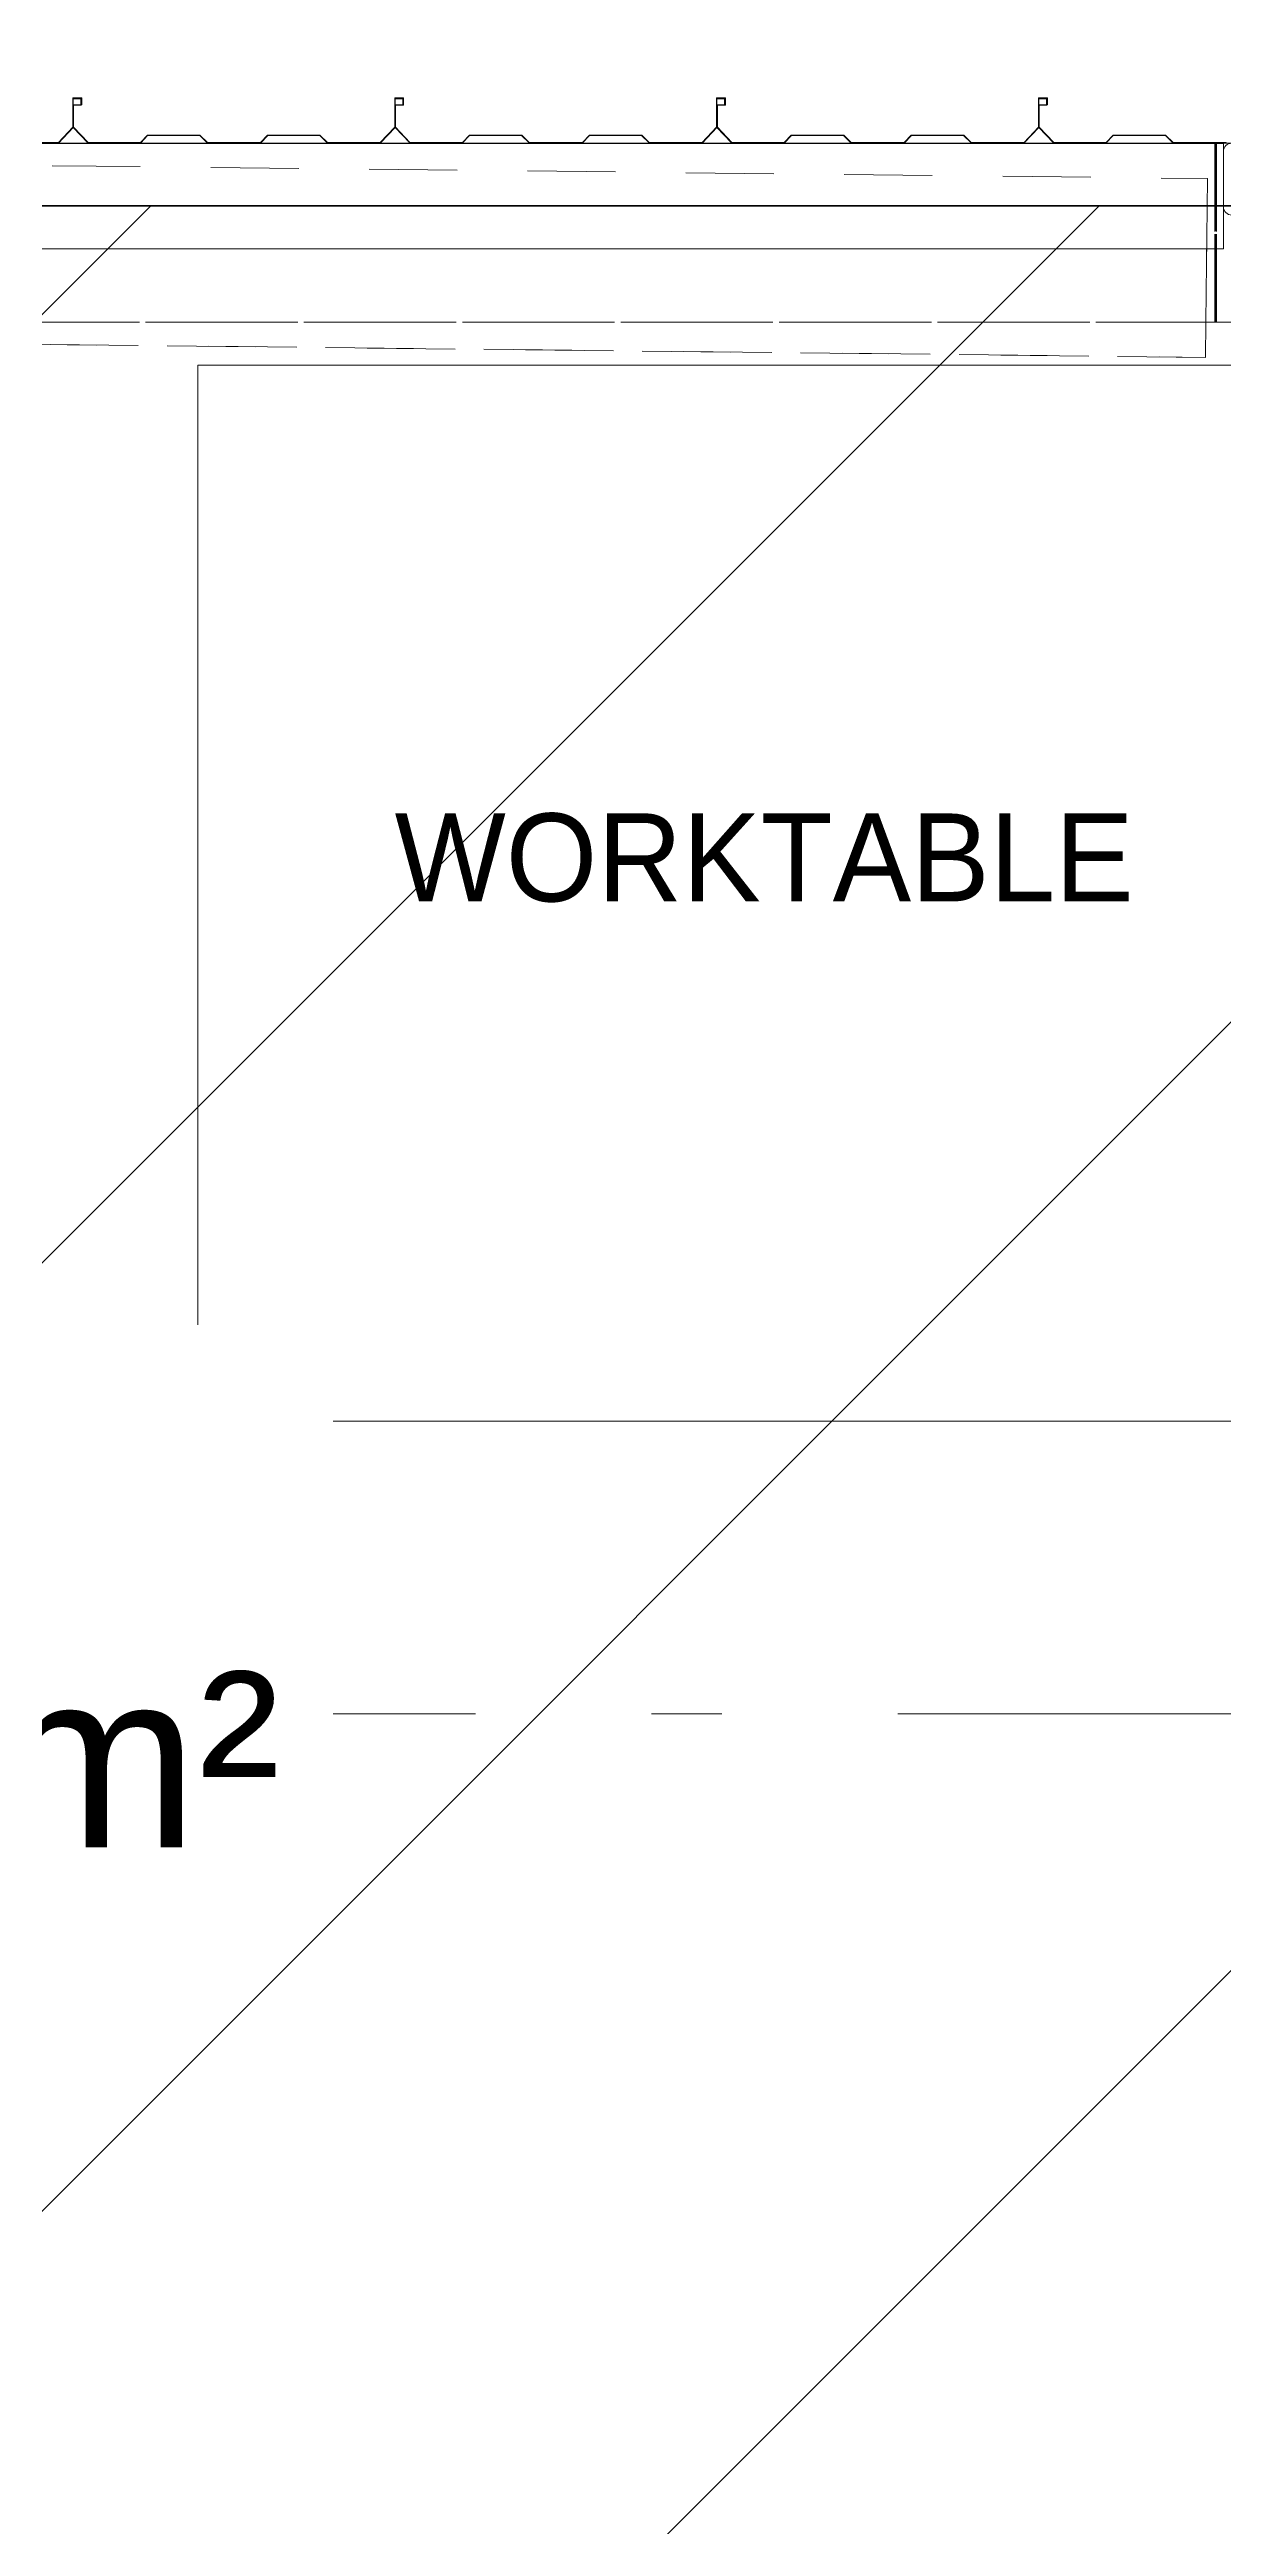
# Model space of a CAD drawing. Header units: metres. Extents: x 1.9 to 30.6, y -0.8 to 18.8.
# Drawn here: x 19.897 to 21.565, y 12.704 to 16.222 of the extents above; entities that cross this region are included whole.
import ezdxf

# ---------------------------------------------------------------- set-up
doc = ezdxf.new("R2010")
doc.units = ezdxf.units.M
doc.linetypes.add('Dash dot', pattern=[1.05, 0.5, -0.25, 0.05, -0.25])
doc.linetypes.add('Hidden', pattern=[0.2, 0.125, -0.075])
for name, color, linetype, lineweight in [('1', 7, 'Continuous', 18), ('A LARGUEROS', 7, 'Continuous', 9), ('A-CORTES', 7, 'Continuous', 18), ('A-MOBILIARIO', 7, 'Continuous', 18), ('A-MURO', 7, 'Continuous', 25), ('A-PISO', 7, 'Continuous', 18), ('A-TEXTOS', 7, 'Continuous', 18), ('G-IMPT', 7, 'Continuous', 18), ('GMI-COLUMNAS', 7, 'Continuous', 18)]:
    doc.layers.add(name, color=color, linetype=linetype, lineweight=lineweight)
for name, color, linetype in [('ATR-ACHURADO', 9, 'Continuous'), ('ATR-AREAS', 1, 'Continuous'), ('ATR-TEXTO', 1, 'Continuous')]:
    doc.layers.add(name, color=color, linetype=linetype)
doc.styles.add('Arial', font='arial.ttf', dxfattribs={"height": 2e-05})
doc.styles.add('Nirmala UI Semilight_6', font='', dxfattribs={"height": 0.125})
doc.styles.get('Nirmala UI Semilight_6').set_extended_font_data('Nirmala UI Semilight')
doc.dimstyles.get("Standard").update_dxf_attribs({"dimtxt": 2.5, "dimasz": 2.5, "dimexe": 1.25, "dimexo": 0.625, "dimtad": 1, "dimtxsty": 'Standard', "dimcen": 2.5, "dimazin": 3, "dimtfac": 1, "dimtmove": 0, "dimatfit": 3})

# ---------------------------------------------------------------- blocks, each defined once
blk = doc.blocks.new('MontenC-Calibre14-GMI 1 - MONTEN _C_ 10_ CAL14 CON CLIPS A COLUMNA-1601976-N_P_T_')
at = {"layer": 'A LARGUEROS', "linetype": 'Hidden', "lineweight": 5}
for p, q in [((-4.2891, 0.127), (-4.2867, 0.127)), ((-4.2867, 0.127), (-4.2891, 0.127)), ((-4.2891, -0.127), (-4.2891, 0.1268)), ((-4.2891, 0.1268), (-4.2891, -0.127)), ((-4.2867, 0.127), (-4.2742, 0.127)), ((-4.2742, 0.127), (-4.2867, 0.127)), ((-4.2742, 0.127), (0.0658, 0.127)), ((0.0658, 0.127), (-4.2742, 0.127)), ((0.0658, 0.1268), (0.0658, 0.0253)), ((0.0658, 0.0253), (0.0658, 0.1268)), ((0.0658, 0.0253), (0.0658, -0.127)), ((0.0658, -0.127), (0.0658, 0.0253)), ((-4.2877, -0.127), (-4.2891, -0.127)), ((-4.2877, -0.127), (-4.2891, -0.127)), ((-4.2867, -0.127), (-4.2877, -0.127)), ((-4.2867, -0.127), (-4.2877, -0.127)), ((0.0658, -0.127), (-4.2867, -0.127)), ((0.0658, -0.127), (-4.2867, -0.127))]:
    blk.add_line(p, q, dxfattribs=at)
blk = doc.blocks.new('MontenC-Calibre14-GMI 1 - MONTEN _C_ 10_ CAL14 CON CLIPS A COLUMNA-V14-N_P_T_')
at = {"layer": 'A LARGUEROS', "linetype": 'Hidden', "lineweight": 5}
for p, q in [((-4.2891, 0.127), (-4.2877, 0.127)), ((-4.2891, -0.127), (-4.2891, 0.127)), ((-4.2877, 0.127), (-4.2891, 0.127)), ((-4.2891, 0.127), (-4.2891, -0.127)), ((-4.2877, 0.127), (-4.2867, 0.127)), ((-4.2867, 0.127), (-4.2877, 0.127)), ((-4.2867, 0.127), (-4.2742, 0.127)), ((-4.2742, 0.127), (-4.2867, 0.127)), ((-4.2742, 0.127), (0.0658, 0.127)), ((0.0658, 0.127), (-4.2742, 0.127)), ((0.0658, 0.127), (0.0658, 0.0255)), ((0.0658, 0.0255), (0.0658, 0.127)), ((0.0658, 0.0255), (0.0658, -0.1268)), ((0.0658, -0.1268), (0.0658, 0.0255)), ((-4.2877, -0.127), (-4.2891, -0.127)), ((-4.2877, -0.127), (-4.2891, -0.127)), ((0.0658, -0.127), (-4.2877, -0.127)), ((0.0658, -0.127), (-4.2877, -0.127))]:
    blk.add_line(p, q, dxfattribs=at)
blk = doc.blocks.new('MontenC-Calibre14-GMI 1 - MONTEN _C_ 10_ CAL14 CON CLIPS A COLUMNA-1602256-N_P_T_')
at = {"layer": 'A LARGUEROS', "linetype": 'Hidden', "lineweight": 5}
for p, q in [((-2.2475, 0.127), (-2.2465, 0.127)), ((-2.2475, -0.127), (-2.2475, 0.127)), ((-2.2465, 0.127), (-2.2475, 0.127)), ((-2.2475, 0.127), (-2.2475, -0.127)), ((-2.2465, 0.127), (-2.2339, 0.127)), ((-2.2339, 0.127), (-2.2465, 0.127)), ((-2.2339, 0.127), (2.106, 0.127)), ((2.106, 0.127), (-2.2339, 0.127)), ((2.106, 0.127), (2.106, 0.0255)), ((2.106, 0.0255), (2.106, 0.127)), ((2.106, 0.0255), (2.106, -0.1268)), ((2.106, -0.1268), (2.106, 0.0255)), ((2.106, -0.127), (-2.2475, -0.127)), ((2.106, -0.127), (-2.2475, -0.127))]:
    blk.add_line(p, q, dxfattribs=at)
blk = doc.blocks.new('MontenC-Calibre14-GMI 1 - MONTEN _C_ 10_ CAL14 CON CLIPS A COLUMNA-1602291-N_P_T_')
at = {"layer": 'A LARGUEROS', "linetype": 'Hidden', "lineweight": 5}
for p, q in [((-2.2244, 0.127), (-2.2118, 0.127)), ((-2.2118, 0.127), (-2.2244, 0.127)), ((-2.2244, -0.127), (-2.2244, 0.1268)), ((-2.2244, 0.1268), (-2.2244, -0.127)), ((-2.2118, 0.127), (2.1281, 0.127)), ((2.1281, 0.127), (-2.2118, 0.127)), ((2.1281, 0.1268), (2.1281, 0.0253)), ((2.1281, 0.0253), (2.1281, 0.1268)), ((2.1281, 0.0253), (2.1281, -0.127)), ((2.1281, -0.127), (2.1281, 0.0253)), ((2.1281, -0.127), (-2.2244, -0.127)), ((2.1281, -0.127), (-2.2244, -0.127))]:
    blk.add_line(p, q, dxfattribs=at)
blk = doc.blocks.new('MontenC-Calibre14-GMI 1 - MONTEN _C_ 10_ CAL14 CON CLIPS A COLUMNA-1602365-N_P_T_')
at = {"layer": 'A LARGUEROS', "linetype": 'Hidden', "lineweight": 5}
for p, q in [((-2.2103, 0.127), (2.1305, 0.127)), ((-2.2103, 0.0768), (-2.2103, 0.127)), ((2.1305, 0.127), (-2.2103, 0.127)), ((-2.2103, 0.127), (-2.2103, 0.0768)), ((2.1305, 0.127), (2.1305, 0.0236)), ((2.1305, 0.0236), (2.1305, 0.127)), ((-2.2103, -0.127), (-2.2103, 0.0768)), ((-2.2103, 0.0768), (-2.2103, -0.127)), ((2.1305, 0.0236), (2.1305, -0.127)), ((2.1305, -0.127), (2.1305, 0.0236)), ((2.1305, -0.127), (-2.2103, -0.127)), ((2.1305, -0.127), (-2.2103, -0.127))]:
    blk.add_line(p, q, dxfattribs=at)
blk = doc.blocks.new('MontenC-Calibre14-GMI 1 - MONTEN _C_ 10_ CAL14 CON CLIPS A COLUMNA-1582845-N_P_T_')
at = {"layer": 'A LARGUEROS', "linetype": 'Hidden', "lineweight": 5}
for p, q in [((-8.6208, 0.127), (1.0881, 0.127)), ((1.0881, 0.127), (-8.6208, 0.127)), ((1.0881, -0.127), (-8.6208, -0.127)), ((1.0881, -0.127), (-8.6208, -0.127))]:
    blk.add_line(p, q, dxfattribs=at)
blk = doc.blocks.new('MontenC-Calibre14-GMI 1 - MONTEN _C_ 10_ CAL14 CON CLIPS A COLUMNA-1582771-N_P_T_')
at = {"layer": 'A LARGUEROS', "linetype": 'Hidden', "lineweight": 5}
for p, q in [((-2.0775, 0.127), (7.6314, 0.127)), ((7.6314, 0.127), (-2.0775, 0.127)), ((7.6314, -0.127), (-2.0775, -0.127)), ((7.6314, -0.127), (-2.0775, -0.127))]:
    blk.add_line(p, q, dxfattribs=at)
blk = doc.blocks.new('Mesa de café 1 - 1500 x 1500 mm-1602804-N_P_T_')
at = {"layer": 'A-MOBILIARIO', "color": 9, "lineweight": 20, "true_color": 0xc0c0c0}
for p, q in [((-1.0991, 0.3894), (0.4009, 0.3894)), ((-1.0991, -1.1106), (-1.0991, 0.3894)), ((0.4009, 0.3894), (0.4009, -1.1106)), ((0.4009, -1.1106), (-1.0991, -1.1106))]:
    blk.add_line(p, q, dxfattribs=at)
blk = doc.blocks.new('Lamina_Laminación_KR18 - Lamina_Laminación_KR18-V35-N_P_T_')
at = {"layer": 'G-IMPT', "color": 3, "true_color": 0x00ff00, "insert": (-0.1592, -0.0244), "char_height": 0.00002, "width": 0.0000837, "attachment_point": 2, "line_spacing_factor": 0.941778, "style": 'Arial'}
blk.add_mtext('45,72', dxfattribs=at)
at = {"layer": 'G-IMPT', "color": 3, "true_color": 0x00ff00, "insert": (-0.1589, -0.0245), "char_height": 0.00002, "width": 0.0000465, "attachment_point": 2, "rotation": 90, "line_spacing_factor": 0.941778, "style": 'Arial'}
blk.add_mtext('6,4', dxfattribs=at)
blk = doc.blocks.new('Lamina_Laminación_KR18 - Lamina_Laminación_KR18-V36-N_P_T_')
at = {"layer": 'G-IMPT', "color": 3, "true_color": 0x00ff00, "insert": (-0.1592, -0.0244), "char_height": 0.00002, "width": 0.0000837, "attachment_point": 2, "line_spacing_factor": 0.941778, "style": 'Arial'}
blk.add_mtext('45,72', dxfattribs=at)
at = {"layer": 'G-IMPT', "color": 3, "true_color": 0x00ff00, "insert": (-0.1589, -0.0245), "char_height": 0.00002, "width": 0.0000465, "attachment_point": 2, "rotation": 90, "line_spacing_factor": 0.941778, "style": 'Arial'}
blk.add_mtext('6,4', dxfattribs=at)
blk = doc.blocks.new('Lamina_Laminación_KR18 - Lamina_Laminación_KR18-V37-N_P_T_')
at = {"layer": 'G-IMPT', "color": 3, "true_color": 0x00ff00, "insert": (-0.1592, -0.0244), "char_height": 0.00002, "width": 0.0000837, "attachment_point": 2, "line_spacing_factor": 0.941778, "style": 'Arial'}
blk.add_mtext('45,72', dxfattribs=at)
at = {"layer": 'G-IMPT', "color": 3, "true_color": 0x00ff00, "insert": (-0.1589, -0.0245), "char_height": 0.00002, "width": 0.0000465, "attachment_point": 2, "rotation": 90, "line_spacing_factor": 0.941778, "style": 'Arial'}
blk.add_mtext('6,4', dxfattribs=at)
blk = doc.blocks.new('Lamina_Laminación_KR18 - Lamina_Laminación_KR18-V38-N_P_T_')
at = {"layer": 'G-IMPT', "color": 3, "true_color": 0x00ff00, "insert": (-0.1592, -0.0244), "char_height": 0.00002, "width": 0.0000837, "attachment_point": 2, "line_spacing_factor": 0.941778, "style": 'Arial'}
blk.add_mtext('45,72', dxfattribs=at)
at = {"layer": 'G-IMPT', "color": 3, "true_color": 0x00ff00, "insert": (-0.1589, -0.0245), "char_height": 0.00002, "width": 0.0000465, "attachment_point": 2, "rotation": 90, "line_spacing_factor": 0.941778, "style": 'Arial'}
blk.add_mtext('6,4', dxfattribs=at)
blk = doc.blocks.new('*D200')
at = {"color": 0, "lineweight": -2, "transparency": 16777216}
for p, q in [((17.016, 16.0625), (17.016, 16.7808)), ((21.6159, 16.0625), (21.6159, 16.7808)), ((17.196, 16.6008), (18.7759, 16.6008)), ((21.4359, 16.6008), (19.8559, 16.6008))]:
    blk.add_line(p, q, dxfattribs=at)
at = {"color": 0, "transparency": 16777216}
for points in [[(17.196, 16.6308), (17.196, 16.5708), (17.016, 16.6008)], [(21.4359, 16.6308), (21.4359, 16.5708), (21.6159, 16.6008)]]:
    blk.add_solid(points, dxfattribs=at)
at = {"layer": 'Defpoints', "color": 0, "transparency": 16777216}
for p in [(21.6159, 16.6008), (17.016, 16), (21.6159, 16)]:
    blk.add_point(p, dxfattribs=at)
at = {"color": 0, "transparency": 16777216, "insert": (19.3159, 16.6008), "char_height": 0.18, "attachment_point": 5}
blk.add_mtext('\\A1;4.5999', dxfattribs=at)

msp = doc.modelspace()

# ---------------------------------------------------------------- hatches: boundary and pattern name
at = {"layer": 'ATR-ACHURADO'}
h = msp.add_hatch(dxfattribs=at)
h.set_pattern_fill('ANSI31', scale=0.3)
h.paths.add_polyline_path([(17.016, 12), (22.056, 12), (22.056, 16), (17.016, 16)])

# ---------------------------------------------------------------- linework, layer by layer
at = {"color": 6}
msp.add_lwpolyline([(17.016, 16), (27.0929, 16), (27.0929, 0)], dxfattribs=at)
at = {"layer": '1'}
for p, q in [((19.9431, 16.1531), (19.9305, 16.1531)), ((19.9305, 16.1531), (19.9305, 16.1115)), ((19.9425, 16.1526), (19.9311, 16.1526)), ((19.9311, 16.1526), (19.9317, 16.1519)), ((19.9311, 16.1113), (19.9311, 16.1525)), ((19.9311, 16.1525), (19.9425, 16.1525)), ((19.9317, 16.1519), (19.9419, 16.1519)), ((19.9419, 16.1519), (19.9419, 16.1435)), ((19.9425, 16.1429), (19.9425, 16.1526)), ((19.9425, 16.1525), (19.9425, 16.1428)), ((19.9431, 16.1434), (19.9431, 16.1531)), ((20.4003, 16.1532), (20.3877, 16.1532)), ((20.3877, 16.1532), (20.3877, 16.1116)), ((20.3997, 16.1526), (20.3883, 16.1526)), ((20.3883, 16.1526), (20.3889, 16.1519)), ((20.3883, 16.1114), (20.3883, 16.1526)), ((20.3883, 16.1526), (20.3997, 16.1526)), ((20.3889, 16.1519), (20.3991, 16.1519)), ((20.3991, 16.1519), (20.3991, 16.1435)), ((20.3997, 16.1429), (20.3997, 16.1526)), ((20.3997, 16.1526), (20.3997, 16.1429)), ((20.4003, 16.1435), (20.4003, 16.1532)), ((20.8575, 16.1532), (20.8449, 16.1532)), ((20.8449, 16.1532), (20.8449, 16.1116)), ((20.8569, 16.1526), (20.8455, 16.1526)), ((20.8455, 16.1526), (20.8461, 16.1519)), ((20.8455, 16.1114), (20.8455, 16.1526)), ((20.8455, 16.1526), (20.8569, 16.1526)), ((20.8461, 16.1519), (20.8563, 16.1519)), ((20.8563, 16.1519), (20.8563, 16.1435)), ((20.8569, 16.1429), (20.8569, 16.1526)), ((20.8569, 16.1526), (20.8569, 16.1429)), ((20.8575, 16.1435), (20.8575, 16.1532)), ((21.3147, 16.1532), (21.3021, 16.1532)), ((21.3021, 16.1532), (21.3021, 16.1116)), ((21.3141, 16.1526), (21.3027, 16.1526)), ((21.3027, 16.1526), (21.3033, 16.1519)), ((21.3027, 16.1114), (21.3027, 16.1526)), ((21.3027, 16.1526), (21.3141, 16.1526)), ((21.3033, 16.1519), (21.3135, 16.1519)), ((21.3135, 16.1519), (21.3135, 16.1435)), ((21.3141, 16.1429), (21.3141, 16.1526)), ((21.3141, 16.1526), (21.3141, 16.1429)), ((21.3147, 16.1435), (21.3147, 16.1532)), ((19.9419, 16.1435), (19.9311, 16.1435)), ((19.9311, 16.1435), (19.9311, 16.1114)), ((19.9317, 16.1116), (19.9317, 16.1429)), ((19.9317, 16.1429), (19.9425, 16.1429)), ((19.9425, 16.1428), (19.9431, 16.1434)), ((20.3991, 16.1435), (20.3883, 16.1435)), ((20.3883, 16.1435), (20.3883, 16.1114)), ((20.3889, 16.1116), (20.3889, 16.1429)), ((20.3889, 16.1429), (20.3997, 16.1429)), ((20.3997, 16.1429), (20.4003, 16.1435)), ((20.8563, 16.1435), (20.8455, 16.1435)), ((20.8455, 16.1435), (20.8455, 16.1114)), ((20.8461, 16.1116), (20.8461, 16.1429)), ((20.8461, 16.1429), (20.8569, 16.1429)), ((20.8569, 16.1429), (20.8575, 16.1435)), ((21.3135, 16.1435), (21.3027, 16.1435)), ((21.3027, 16.1435), (21.3027, 16.1114)), ((21.3033, 16.1116), (21.3033, 16.1429)), ((21.3033, 16.1429), (21.3141, 16.1429)), ((21.3141, 16.1429), (21.3147, 16.1435)), ((19.8347, 16.0891), (19.9104, 16.0891)), ((19.9101, 16.0897), (19.8349, 16.0897)), ((19.9305, 16.1115), (19.9101, 16.0897)), ((19.9104, 16.0891), (19.9311, 16.1113)), ((19.9311, 16.1114), (19.9518, 16.0892)), ((19.9521, 16.0898), (19.9317, 16.1116)), ((19.9518, 16.0892), (20.0269, 16.0892)), ((20.0267, 16.0898), (19.9521, 16.0898)), ((20.0366, 16.1004), (20.0267, 16.0898)), ((20.0269, 16.0892), (20.0368, 16.0998)), ((20.1111, 16.1004), (20.0366, 16.1004)), ((20.0368, 16.0998), (20.1108, 16.0998)), ((20.1108, 16.0998), (20.1214, 16.0892)), ((20.1217, 16.0898), (20.1111, 16.1004)), ((20.1214, 16.0892), (20.1974, 16.0892)), ((20.1971, 16.0898), (20.1217, 16.0898)), ((20.207, 16.1004), (20.1971, 16.0898)), ((20.1974, 16.0892), (20.2073, 16.0998)), ((20.2815, 16.1004), (20.207, 16.1004)), ((20.2073, 16.0998), (20.2812, 16.0998)), ((20.2812, 16.0998), (20.2919, 16.0892)), ((20.2921, 16.0898), (20.2815, 16.1004)), ((20.2919, 16.0892), (20.3676, 16.0892)), ((20.3673, 16.0898), (20.2921, 16.0898)), ((20.3877, 16.1116), (20.3673, 16.0898)), ((20.3676, 16.0892), (20.3883, 16.1114)), ((20.3883, 16.1114), (20.409, 16.0892)), ((20.4093, 16.0898), (20.3889, 16.1116)), ((20.409, 16.0892), (20.4841, 16.0892)), ((20.4839, 16.0898), (20.4093, 16.0898)), ((20.4938, 16.1004), (20.4839, 16.0898)), ((20.4841, 16.0892), (20.494, 16.0998)), ((20.5683, 16.1004), (20.4938, 16.1004)), ((20.494, 16.0998), (20.568, 16.0998)), ((20.568, 16.0998), (20.5786, 16.0892)), ((20.5789, 16.0898), (20.5683, 16.1004)), ((20.5786, 16.0892), (20.6546, 16.0892)), ((20.6543, 16.0898), (20.5789, 16.0898)), ((20.6642, 16.1004), (20.6543, 16.0898)), ((20.6546, 16.0892), (20.6645, 16.0998)), ((20.7387, 16.1004), (20.6642, 16.1004)), ((20.6645, 16.0998), (20.7384, 16.0998)), ((20.7384, 16.0998), (20.7491, 16.0892)), ((20.7493, 16.0898), (20.7387, 16.1004)), ((20.7491, 16.0892), (20.8248, 16.0892)), ((20.8245, 16.0898), (20.7493, 16.0898)), ((20.8449, 16.1116), (20.8245, 16.0898)), ((20.8248, 16.0892), (20.8455, 16.1114)), ((20.8455, 16.1114), (20.8662, 16.0892)), ((20.8665, 16.0898), (20.8461, 16.1116)), ((20.8662, 16.0892), (20.9413, 16.0892)), ((20.9411, 16.0898), (20.8665, 16.0898)), ((20.951, 16.1004), (20.9411, 16.0898)), ((20.9413, 16.0892), (20.9512, 16.0998)), ((21.0255, 16.1004), (20.951, 16.1004)), ((20.9512, 16.0998), (21.0252, 16.0998)), ((21.0252, 16.0998), (21.0358, 16.0892)), ((21.0361, 16.0898), (21.0255, 16.1004)), ((21.0358, 16.0892), (21.1118, 16.0892)), ((21.1115, 16.0898), (21.0361, 16.0898)), ((21.1214, 16.1004), (21.1115, 16.0898)), ((21.1118, 16.0892), (21.1217, 16.0998)), ((21.1959, 16.1004), (21.1214, 16.1004)), ((21.1217, 16.0998), (21.1956, 16.0998)), ((21.1956, 16.0998), (21.2063, 16.0892)), ((21.2065, 16.0898), (21.1959, 16.1004)), ((21.2063, 16.0892), (21.282, 16.0892)), ((21.2817, 16.0898), (21.2065, 16.0898)), ((21.3021, 16.1116), (21.2817, 16.0898)), ((21.282, 16.0892), (21.3027, 16.1114)), ((21.3027, 16.1114), (21.3234, 16.0892)), ((21.3237, 16.0898), (21.3033, 16.1116)), ((21.3234, 16.0892), (21.3985, 16.0892)), ((21.3983, 16.0898), (21.3237, 16.0898)), ((21.4082, 16.1004), (21.3983, 16.0898)), ((21.3985, 16.0892), (21.4084, 16.0998)), ((21.4827, 16.1004), (21.4082, 16.1004)), ((21.4084, 16.0998), (21.4824, 16.0998)), ((21.4824, 16.0998), (21.493, 16.0892)), ((21.4933, 16.0898), (21.4827, 16.1004)), ((21.493, 16.0892), (21.569, 16.0892)), ((21.5687, 16.0898), (21.4933, 16.0898))]:
    msp.add_line(p, q, dxfattribs=at)
at = {"layer": 'A-CORTES', "color": 9, "linetype": 'Dash dot', "lineweight": 5, "true_color": 0xc0c0c0}
msp.add_line((14.5025, 13.858), (28.4339, 13.858), dxfattribs=at)
at = {"layer": 'A-MURO', "color": 9, "lineweight": 18, "true_color": 0xc0c0c0}
for p, q in [((17.1899, 16.0887), (21.5649, 16.0887)), ((21.5649, 16.0887), (21.5649, 16.0771)), ((21.5649, 15.9987), (21.5649, 15.9387)), ((21.5649, 15.9387), (17.2, 15.9387))]:
    msp.add_line(p, q, dxfattribs=at)
at = {"layer": 'A-PISO'}
msp.add_line((25.1506, 16.0891), (16.842, 16.0891), dxfattribs=at)
at = {"layer": 'ATR-AREAS', "lineweight": 35}
msp.add_lwpolyline([(17.016, 12), (22.056, 12), (22.056, 16), (17.016, 16)], close=True, dxfattribs=at)
at = {"layer": 'GMI-COLUMNAS', "lineweight": 9}
msp.add_line((21.5649, 15.9987), (21.5649, 16.0771), dxfattribs=at)
for centre, start, end in [((21.5767, 16.0771), 90, 180), ((21.5767, 15.9987), 180, 270)]:
    msp.add_arc(centre, 0.0118, start, end, dxfattribs=at)

# ---------------------------------------------------------------- block references
at = {"layer": 'A LARGUEROS', "linetype": 'Hidden', "lineweight": 5}
for name, p, rotation in [('MontenC-Calibre14-GMI 1 - MONTEN _C_ 10_ CAL14 CON CLIPS A COLUMNA-1602365-N_P_T_', (19.3305, 15.9363), 179.3627575455247), ('MontenC-Calibre14-GMI 1 - MONTEN _C_ 10_ CAL14 CON CLIPS A COLUMNA-V14-N_P_T_', (17.2657, 15.9619), 180), ('MontenC-Calibre14-GMI 1 - MONTEN _C_ 10_ CAL14 CON CLIPS A COLUMNA-1602256-N_P_T_', (19.306, 15.9619), 180), ('MontenC-Calibre14-GMI 1 - MONTEN _C_ 10_ CAL14 CON CLIPS A COLUMNA-1582845-N_P_T_', (18.2881, 15.9619), 180), ('MontenC-Calibre14-GMI 1 - MONTEN _C_ 10_ CAL14 CON CLIPS A COLUMNA-1582771-N_P_T_', (24.8313, 15.9619), 180), ('MontenC-Calibre14-GMI 1 - MONTEN _C_ 10_ CAL14 CON CLIPS A COLUMNA-1601976-N_P_T_', (17.2657, 15.9617), 180), ('MontenC-Calibre14-GMI 1 - MONTEN _C_ 10_ CAL14 CON CLIPS A COLUMNA-1602291-N_P_T_', (19.3281, 15.9617), 180)]:
    msp.add_blockref(name, p, dxfattribs=dict(at, rotation=rotation))
at = {"layer": 'A-MOBILIARIO', "color": 9, "lineweight": 20, "true_color": 0xc0c0c0, "rotation": 89.99999999999991}
msp.add_blockref('Mesa de café 1 - 1500 x 1500 mm-1602804-N_P_T_', (20.4974, 15.3728), dxfattribs=at)
at = {"layer": 'G-IMPT'}
for name, p in [('Lamina_Laminación_KR18 - Lamina_Laminación_KR18-V38-N_P_T_', (20.1594, 16.0892)), ('Lamina_Laminación_KR18 - Lamina_Laminación_KR18-V37-N_P_T_', (20.6166, 16.0892)), ('Lamina_Laminación_KR18 - Lamina_Laminación_KR18-V36-N_P_T_', (21.0738, 16.0892)), ('Lamina_Laminación_KR18 - Lamina_Laminación_KR18-V35-N_P_T_', (21.531, 16.0892))]:
    msp.add_blockref(name, p, dxfattribs=at)

# ---------------------------------------------------------------- texts
at = {"layer": 'A-TEXTOS', "insert": (20.3877, 15.137), "char_height": 0.125, "width": 1.166455, "attachment_point": 1, "style": 'Nirmala UI Semilight_6'}
msp.add_mtext('WORKTABLE', dxfattribs=at)

# ---------------------------------------------------------------- dimensions: what is measured, and where the dimension line sits
at = {"color": 6}
dim = msp.add_linear_dim(base=(21.6159, 16.6008), p1=(17.016, 16), p2=(21.6159, 16), dimstyle='Standard', dxfattribs=at)
dim.commit()
dim.dimension.update_dxf_attribs({"geometry": '*D200', "text_midpoint": (19.3159, 16.6008)})

# ---------------------------------------------------------------- next in the draw order: texts
at = {"layer": 'ATR-TEXTO', "insert": (19.536, 14), "char_height": 0.25, "attachment_point": 5, "style": 'Arial', "bg_fill": 3, "box_fill_scale": 1.3, "bg_fill_color": 0}
msp.add_mtext('A3\\P20.16 m²', dxfattribs=at)

doc.saveas('drawing.dxf')
